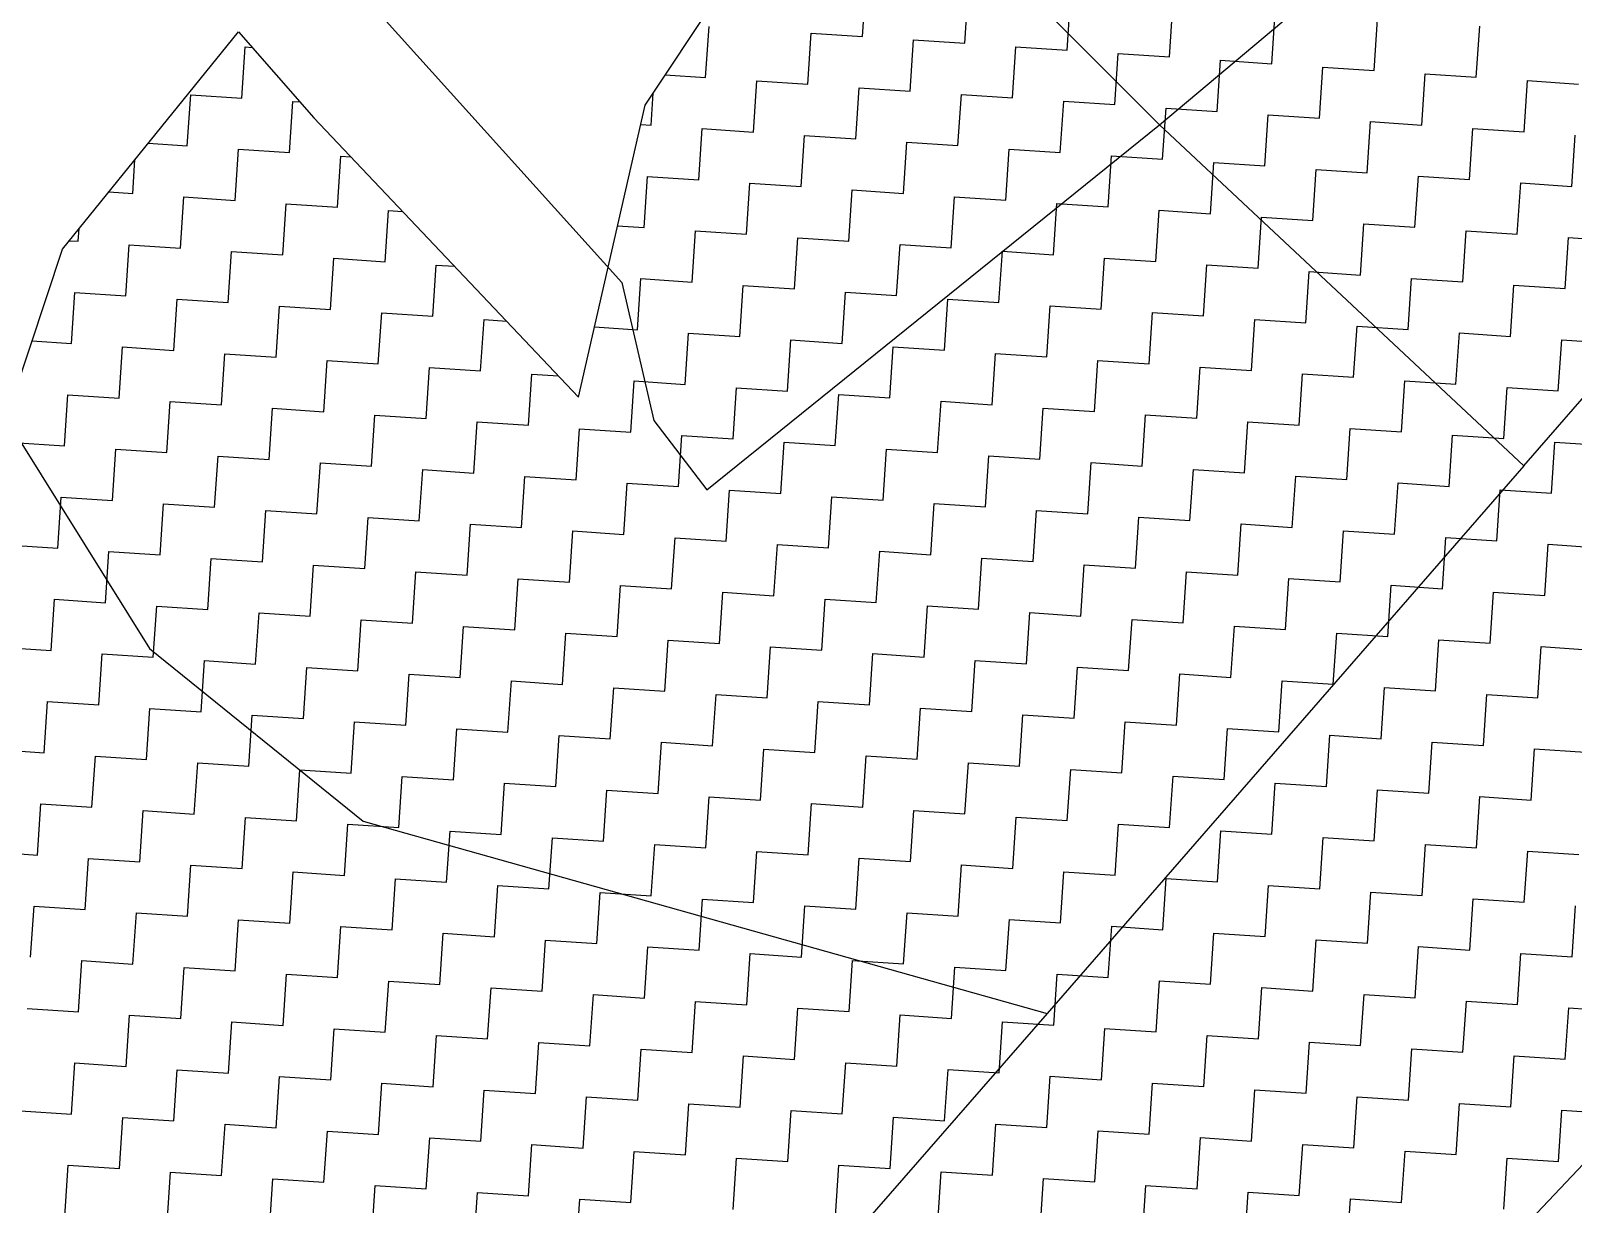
# Model space of a CAD drawing. Header units: metres. Extents: x 286068 to 287358, y 2005630 to 2007098.
# Drawn here: x 286667.2 to 286765, y 2006335.6 to 2006409.9 of the extents above; entities that cross this region are included whole.
import ezdxf

# ---------------------------------------------------------------- set-up
doc = ezdxf.new("R2010")
doc.units = ezdxf.units.M
doc.layers.add('POLY_HATCH', color=12, linetype='Continuous')
doc.layers.add('POLY_PARCEL', color=6, linetype='Continuous')

msp = doc.modelspace()

# ---------------------------------------------------------------- linework, layer by layer
at = {"layer": 'POLY_HATCH'}
for p, q in [((286706.166, 2006405.223), (286715.657, 2006419.532)), ((286669.235, 2006396.098), (286680.398, 2006409.869)), ((286680.398, 2006409.869), (286685.162, 2006404.431)), ((286701.948, 2006386.723), (286706.166, 2006405.223)), ((286685.162, 2006404.431), (286701.948, 2006386.723)), ((286661.759, 2006373.547), (286669.235, 2006396.098))]:
    msp.add_line(p, q, dxfattribs=at)
at = {"layer": 'POLY_HATCH', "linetype": 'Continuous'}
for p, q in [((286719.939, 2006409.578), (286720.154, 2006412.819)), ((286726.423, 2006409.147), (286726.638, 2006412.389)), ((286732.906, 2006408.717), (286733.122, 2006411.959)), ((286739.39, 2006408.286), (286739.605, 2006411.528)), ((286745.874, 2006407.856), (286746.089, 2006411.098)), ((286709.998, 2006406.981), (286710.214, 2006410.223)), ((286752.357, 2006407.425), (286752.573, 2006410.667)), ((286758.841, 2006406.995), (286759.056, 2006410.237)), ((286680.607, 2006405.676), (286680.822, 2006408.918)), ((286680.822, 2006408.918), (286681.257, 2006408.889)), ((286716.482, 2006406.551), (286716.697, 2006409.793)), ((286716.697, 2006409.793), (286719.939, 2006409.578)), ((286722.966, 2006406.12), (286723.181, 2006409.362)), ((286723.181, 2006409.362), (286726.423, 2006409.147)), ((286729.449, 2006405.69), (286729.665, 2006408.932)), ((286729.665, 2006408.932), (286732.906, 2006408.717)), ((286735.933, 2006405.26), (286736.148, 2006408.501)), ((286736.148, 2006408.501), (286739.39, 2006408.286)), ((286742.417, 2006404.829), (286742.632, 2006408.071)), ((286742.632, 2006408.071), (286745.874, 2006407.856)), ((286707.444, 2006407.151), (286709.998, 2006406.981)), ((286748.9, 2006404.399), (286749.116, 2006407.641)), ((286749.116, 2006407.641), (286752.357, 2006407.425)), ((286755.384, 2006403.968), (286755.599, 2006407.21)), ((286755.599, 2006407.21), (286758.841, 2006406.995)), ((286706.541, 2006403.955), (286706.677, 2006405.993)), ((286713.025, 2006403.524), (286713.24, 2006406.766)), ((286713.24, 2006406.766), (286716.482, 2006406.551)), ((286719.509, 2006403.094), (286719.724, 2006406.336)), ((286719.724, 2006406.336), (286722.966, 2006406.12)), ((286761.868, 2006403.538), (286762.083, 2006406.78)), ((286762.083, 2006406.78), (286765.325, 2006406.565)), ((286677.15, 2006402.65), (286677.365, 2006405.892)), ((286677.365, 2006405.892), (286680.607, 2006405.676)), ((286683.633, 2006402.219), (286683.849, 2006405.461)), ((286683.849, 2006405.461), (286684.285, 2006405.432)), ((286725.992, 2006402.663), (286726.208, 2006405.905)), ((286726.208, 2006405.905), (286729.449, 2006405.69)), ((286732.476, 2006402.233), (286732.691, 2006405.475)), ((286732.691, 2006405.475), (286735.933, 2006405.26)), ((286738.96, 2006401.803), (286739.175, 2006405.044)), ((286739.175, 2006405.044), (286742.417, 2006404.829)), ((286745.443, 2006401.372), (286745.659, 2006404.614)), ((286745.659, 2006404.614), (286748.9, 2006404.399)), ((286751.927, 2006400.942), (286752.142, 2006404.184)), ((286752.142, 2006404.184), (286755.384, 2006403.968)), ((286705.887, 2006403.998), (286706.541, 2006403.955)), ((286709.568, 2006400.498), (286709.783, 2006403.739)), ((286709.783, 2006403.739), (286713.025, 2006403.524)), ((286716.052, 2006400.067), (286716.267, 2006403.309)), ((286716.267, 2006403.309), (286719.509, 2006403.094)), ((286758.411, 2006400.511), (286758.626, 2006403.753)), ((286758.626, 2006403.753), (286761.868, 2006403.538)), ((286764.894, 2006400.081), (286765.11, 2006403.323)), ((286674.679, 2006402.814), (286677.15, 2006402.65)), ((286680.176, 2006399.193), (286680.391, 2006402.434)), ((286680.391, 2006402.434), (286683.633, 2006402.219)), ((286722.535, 2006399.637), (286722.751, 2006402.879)), ((286722.751, 2006402.879), (286725.992, 2006402.663)), ((286729.019, 2006399.206), (286729.234, 2006402.448)), ((286729.234, 2006402.448), (286732.476, 2006402.233)), ((286673.693, 2006399.623), (286673.835, 2006401.773)), ((286686.66, 2006398.762), (286686.875, 2006402.004)), ((286686.875, 2006402.004), (286687.502, 2006401.962)), ((286735.503, 2006398.776), (286735.718, 2006402.018)), ((286735.718, 2006402.018), (286738.96, 2006401.803)), ((286741.986, 2006398.346), (286742.201, 2006401.587)), ((286742.201, 2006401.587), (286745.443, 2006401.372)), ((286748.47, 2006397.915), (286748.685, 2006401.157)), ((286748.685, 2006401.157), (286751.927, 2006400.942)), ((286706.111, 2006397.471), (286706.326, 2006400.713)), ((286706.326, 2006400.713), (286709.568, 2006400.498)), ((286712.595, 2006397.041), (286712.81, 2006400.282)), ((286712.81, 2006400.282), (286716.052, 2006400.067)), ((286754.954, 2006397.485), (286755.169, 2006400.727)), ((286755.169, 2006400.727), (286758.411, 2006400.511)), ((286761.437, 2006397.054), (286761.652, 2006400.296)), ((286761.652, 2006400.296), (286764.894, 2006400.081)), ((286672.174, 2006399.724), (286673.693, 2006399.623)), ((286676.719, 2006396.166), (286676.934, 2006399.408)), ((286676.934, 2006399.408), (286680.176, 2006399.193)), ((286719.078, 2006396.61), (286719.293, 2006399.852)), ((286719.293, 2006399.852), (286722.535, 2006399.637)), ((286725.562, 2006396.18), (286725.777, 2006399.422)), ((286725.777, 2006399.422), (286729.019, 2006399.206)), ((286683.203, 2006395.736), (286683.418, 2006398.977)), ((286683.418, 2006398.977), (286686.66, 2006398.762)), ((286689.687, 2006395.305), (286689.902, 2006398.547)), ((286689.902, 2006398.547), (286690.796, 2006398.488)), ((286732.046, 2006395.749), (286732.261, 2006398.991)), ((286732.261, 2006398.991), (286735.503, 2006398.776)), ((286738.529, 2006395.319), (286738.744, 2006398.561)), ((286738.744, 2006398.561), (286741.986, 2006398.346)), ((286670.236, 2006396.596), (286670.289, 2006397.399)), ((286704.424, 2006397.583), (286706.111, 2006397.471)), ((286709.138, 2006394.014), (286709.353, 2006397.256)), ((286709.353, 2006397.256), (286712.595, 2006397.041)), ((286745.013, 2006394.889), (286745.228, 2006398.13)), ((286745.228, 2006398.13), (286748.47, 2006397.915)), ((286751.497, 2006394.458), (286751.712, 2006397.7)), ((286751.712, 2006397.7), (286754.954, 2006397.485)), ((286757.98, 2006394.028), (286758.195, 2006397.27)), ((286758.195, 2006397.27), (286761.437, 2006397.054)), ((286669.669, 2006396.634), (286670.236, 2006396.596)), ((286673.262, 2006393.139), (286673.477, 2006396.381)), ((286673.477, 2006396.381), (286676.719, 2006396.166)), ((286715.621, 2006393.584), (286715.836, 2006396.825)), ((286715.836, 2006396.825), (286719.078, 2006396.61)), ((286722.105, 2006393.153), (286722.32, 2006396.395)), ((286722.32, 2006396.395), (286725.562, 2006396.18)), ((286764.464, 2006393.597), (286764.679, 2006396.839)), ((286764.679, 2006396.839), (286767.921, 2006396.624)), ((286679.746, 2006392.709), (286679.961, 2006395.951)), ((286679.961, 2006395.951), (286683.203, 2006395.736)), ((286686.23, 2006392.279), (286686.445, 2006395.52)), ((286686.445, 2006395.52), (286689.687, 2006395.305)), ((286728.589, 2006392.723), (286728.804, 2006395.965)), ((286728.804, 2006395.965), (286732.046, 2006395.749)), ((286735.072, 2006392.292), (286735.287, 2006395.534)), ((286735.287, 2006395.534), (286738.529, 2006395.319)), ((286692.713, 2006391.848), (286692.928, 2006395.09)), ((286692.928, 2006395.09), (286694.09, 2006395.013)), ((286705.681, 2006390.987), (286705.896, 2006394.229)), ((286705.896, 2006394.229), (286709.138, 2006394.014)), ((286741.556, 2006391.862), (286741.771, 2006395.104)), ((286741.771, 2006395.104), (286745.013, 2006394.889)), ((286748.04, 2006391.431), (286748.255, 2006394.673)), ((286748.255, 2006394.673), (286751.497, 2006394.458)), ((286754.523, 2006391.001), (286754.738, 2006394.243)), ((286754.738, 2006394.243), (286757.98, 2006394.028)), ((286669.805, 2006390.113), (286670.02, 2006393.355)), ((286670.02, 2006393.355), (286673.262, 2006393.139)), ((286712.164, 2006390.557), (286712.379, 2006393.799)), ((286712.379, 2006393.799), (286715.621, 2006393.584)), ((286718.648, 2006390.127), (286718.863, 2006393.368)), ((286718.863, 2006393.368), (286722.105, 2006393.153)), ((286761.007, 2006390.571), (286761.222, 2006393.813)), ((286761.222, 2006393.813), (286764.464, 2006393.597)), ((286676.289, 2006389.682), (286676.504, 2006392.924)), ((286676.504, 2006392.924), (286679.746, 2006392.709)), ((286682.773, 2006389.252), (286682.988, 2006392.494)), ((286682.988, 2006392.494), (286686.23, 2006392.279)), ((286725.132, 2006389.696), (286725.347, 2006392.938)), ((286725.347, 2006392.938), (286728.589, 2006392.723)), ((286731.615, 2006389.266), (286731.83, 2006392.508)), ((286731.83, 2006392.508), (286735.072, 2006392.292)), ((286689.256, 2006388.822), (286689.471, 2006392.063)), ((286689.471, 2006392.063), (286692.713, 2006391.848)), ((286695.74, 2006388.391), (286695.955, 2006391.633)), ((286695.955, 2006391.633), (286697.384, 2006391.538)), ((286738.099, 2006388.835), (286738.314, 2006392.077)), ((286738.314, 2006392.077), (286741.556, 2006391.862)), ((286744.583, 2006388.405), (286744.798, 2006391.647)), ((286744.798, 2006391.647), (286748.04, 2006391.431)), ((286702.962, 2006391.168), (286705.681, 2006390.987)), ((286708.707, 2006387.53), (286708.922, 2006390.772)), ((286708.922, 2006390.772), (286712.164, 2006390.557)), ((286715.191, 2006387.1), (286715.406, 2006390.342)), ((286715.406, 2006390.342), (286718.648, 2006390.127)), ((286751.066, 2006387.974), (286751.281, 2006391.216)), ((286751.281, 2006391.216), (286754.523, 2006391.001)), ((286757.55, 2006387.544), (286757.765, 2006390.786)), ((286757.765, 2006390.786), (286761.007, 2006390.571)), ((286764.033, 2006387.114), (286764.249, 2006390.355)), ((286764.249, 2006390.355), (286767.491, 2006390.14)), ((286667.305, 2006390.279), (286669.805, 2006390.113)), ((286672.832, 2006386.656), (286673.047, 2006389.898)), ((286673.047, 2006389.898), (286676.289, 2006389.682)), ((286679.315, 2006386.225), (286679.531, 2006389.467)), ((286679.531, 2006389.467), (286682.773, 2006389.252)), ((286721.674, 2006386.669), (286721.89, 2006389.911)), ((286721.89, 2006389.911), (286725.132, 2006389.696)), ((286728.158, 2006386.239), (286728.373, 2006389.481)), ((286728.373, 2006389.481), (286731.615, 2006389.266)), ((286685.799, 2006385.795), (286686.014, 2006389.037)), ((286686.014, 2006389.037), (286689.256, 2006388.822)), ((286692.283, 2006385.364), (286692.498, 2006388.606)), ((286692.498, 2006388.606), (286695.74, 2006388.391)), ((286734.642, 2006385.809), (286734.857, 2006389.05)), ((286734.857, 2006389.05), (286738.099, 2006388.835)), ((286741.125, 2006385.378), (286741.341, 2006388.62)), ((286741.341, 2006388.62), (286744.583, 2006388.405)), ((286698.766, 2006384.934), (286698.982, 2006388.176)), ((286698.982, 2006388.176), (286700.678, 2006388.063)), ((286705.25, 2006384.504), (286705.465, 2006387.746)), ((286705.465, 2006387.746), (286708.707, 2006387.53)), ((286747.609, 2006384.948), (286747.824, 2006388.19)), ((286747.824, 2006388.19), (286751.066, 2006387.974)), ((286754.093, 2006384.517), (286754.308, 2006387.759)), ((286754.308, 2006387.759), (286757.55, 2006387.544)), ((286669.375, 2006383.629), (286669.59, 2006386.871)), ((286669.59, 2006386.871), (286672.832, 2006386.656)), ((286675.858, 2006383.199), (286676.074, 2006386.441)), ((286676.074, 2006386.441), (286679.315, 2006386.225)), ((286711.734, 2006384.073), (286711.949, 2006387.315)), ((286711.949, 2006387.315), (286715.191, 2006387.1)), ((286718.217, 2006383.643), (286718.433, 2006386.885)), ((286718.433, 2006386.885), (286721.674, 2006386.669)), ((286724.701, 2006383.212), (286724.916, 2006386.454)), ((286724.916, 2006386.454), (286728.158, 2006386.239)), ((286760.576, 2006384.087), (286760.792, 2006387.329)), ((286760.792, 2006387.329), (286764.033, 2006387.114)), ((286682.342, 2006382.768), (286682.557, 2006386.01)), ((286682.557, 2006386.01), (286685.799, 2006385.795)), ((286688.826, 2006382.338), (286689.041, 2006385.58)), ((286689.041, 2006385.58), (286692.283, 2006385.364)), ((286731.185, 2006382.782), (286731.4, 2006386.024)), ((286731.4, 2006386.024), (286734.642, 2006385.809)), ((286737.668, 2006382.352), (286737.884, 2006385.593)), ((286737.884, 2006385.593), (286741.125, 2006385.378)), ((286695.309, 2006381.907), (286695.525, 2006385.149)), ((286695.525, 2006385.149), (286698.766, 2006384.934)), ((286701.793, 2006381.477), (286702.008, 2006384.719)), ((286702.008, 2006384.719), (286705.25, 2006384.504)), ((286744.152, 2006381.921), (286744.367, 2006385.163)), ((286744.367, 2006385.163), (286747.609, 2006384.948)), ((286750.636, 2006381.491), (286750.851, 2006384.733)), ((286750.851, 2006384.733), (286754.093, 2006384.517)), ((286666.133, 2006383.844), (286669.375, 2006383.629)), ((286708.277, 2006381.047), (286708.492, 2006384.288)), ((286708.492, 2006384.288), (286711.734, 2006384.073)), ((286714.76, 2006380.616), (286714.976, 2006383.858)), ((286714.976, 2006383.858), (286718.217, 2006383.643)), ((286757.119, 2006381.06), (286757.335, 2006384.302)), ((286757.335, 2006384.302), (286760.576, 2006384.087)), ((286763.603, 2006380.63), (286763.818, 2006383.872)), ((286763.818, 2006383.872), (286767.06, 2006383.657)), ((286672.401, 2006380.172), (286672.617, 2006383.414)), ((286672.617, 2006383.414), (286675.858, 2006383.199)), ((286678.885, 2006379.742), (286679.1, 2006382.983)), ((286679.1, 2006382.983), (286682.342, 2006382.768)), ((286685.369, 2006379.311), (286685.584, 2006382.553)), ((286685.584, 2006382.553), (286688.826, 2006382.338)), ((286721.244, 2006380.186), (286721.459, 2006383.428)), ((286721.459, 2006383.428), (286724.701, 2006383.212)), ((286727.728, 2006379.755), (286727.943, 2006382.997)), ((286727.943, 2006382.997), (286731.185, 2006382.782)), ((286734.211, 2006379.325), (286734.427, 2006382.567)), ((286734.427, 2006382.567), (286737.668, 2006382.352)), ((286691.852, 2006378.881), (286692.068, 2006382.123)), ((286692.068, 2006382.123), (286695.309, 2006381.907)), ((286698.336, 2006378.45), (286698.551, 2006381.692)), ((286698.551, 2006381.692), (286701.793, 2006381.477)), ((286740.695, 2006378.895), (286740.91, 2006382.136)), ((286740.91, 2006382.136), (286744.152, 2006381.921)), ((286747.179, 2006378.464), (286747.394, 2006381.706)), ((286747.394, 2006381.706), (286750.636, 2006381.491)), ((286704.82, 2006378.02), (286705.035, 2006381.262)), ((286705.035, 2006381.262), (286708.277, 2006381.047)), ((286711.303, 2006377.59), (286711.519, 2006380.831)), ((286711.519, 2006380.831), (286714.76, 2006380.616)), ((286753.662, 2006378.034), (286753.878, 2006381.276)), ((286753.878, 2006381.276), (286757.119, 2006381.06)), ((286760.146, 2006377.603), (286760.361, 2006380.845)), ((286760.361, 2006380.845), (286763.603, 2006380.63)), ((286668.944, 2006377.145), (286669.16, 2006380.387)), ((286669.16, 2006380.387), (286672.401, 2006380.172)), ((286675.428, 2006376.715), (286675.643, 2006379.957)), ((286675.643, 2006379.957), (286678.885, 2006379.742)), ((286717.787, 2006377.159), (286718.002, 2006380.401)), ((286718.002, 2006380.401), (286721.244, 2006380.186)), ((286724.271, 2006376.729), (286724.486, 2006379.971)), ((286724.486, 2006379.971), (286727.728, 2006379.755)), ((286681.912, 2006376.285), (286682.127, 2006379.526)), ((286682.127, 2006379.526), (286685.369, 2006379.311)), ((286688.395, 2006375.854), (286688.611, 2006379.096)), ((286688.611, 2006379.096), (286691.852, 2006378.881)), ((286694.879, 2006375.424), (286695.094, 2006378.666)), ((286695.094, 2006378.666), (286698.336, 2006378.45)), ((286730.754, 2006376.298), (286730.97, 2006379.54)), ((286730.97, 2006379.54), (286734.211, 2006379.325)), ((286737.238, 2006375.868), (286737.453, 2006379.11)), ((286737.453, 2006379.11), (286740.695, 2006378.895)), ((286743.722, 2006375.438), (286743.937, 2006378.679)), ((286743.937, 2006378.679), (286747.179, 2006378.464)), ((286701.363, 2006374.993), (286701.578, 2006378.235)), ((286701.578, 2006378.235), (286704.82, 2006378.02)), ((286707.846, 2006374.563), (286708.062, 2006377.805)), ((286708.062, 2006377.805), (286711.303, 2006377.59)), ((286750.205, 2006375.007), (286750.421, 2006378.249)), ((286750.421, 2006378.249), (286753.662, 2006378.034)), ((286756.689, 2006374.577), (286756.904, 2006377.819)), ((286756.904, 2006377.819), (286760.146, 2006377.603)), ((286665.703, 2006377.361), (286668.944, 2006377.145)), ((286671.971, 2006373.688), (286672.186, 2006376.93)), ((286672.186, 2006376.93), (286675.428, 2006376.715)), ((286714.33, 2006374.133), (286714.545, 2006377.374)), ((286714.545, 2006377.374), (286717.787, 2006377.159)), ((286720.814, 2006373.702), (286721.029, 2006376.944)), ((286721.029, 2006376.944), (286724.271, 2006376.729)), ((286763.173, 2006374.146), (286763.388, 2006377.388)), ((286763.388, 2006377.388), (286766.63, 2006377.173)), ((286678.455, 2006373.258), (286678.67, 2006376.5)), ((286678.67, 2006376.5), (286681.912, 2006376.285)), ((286684.938, 2006372.828), (286685.154, 2006376.069)), ((286685.154, 2006376.069), (286688.395, 2006375.854)), ((286727.297, 2006373.272), (286727.513, 2006376.514)), ((286727.513, 2006376.514), (286730.754, 2006376.298)), ((286733.781, 2006372.841), (286733.996, 2006376.083)), ((286733.996, 2006376.083), (286737.238, 2006375.868)), ((286691.422, 2006372.397), (286691.637, 2006375.639)), ((286691.637, 2006375.639), (286694.879, 2006375.424)), ((286697.906, 2006371.967), (286698.121, 2006375.209)), ((286698.121, 2006375.209), (286701.363, 2006374.993)), ((286704.389, 2006371.536), (286704.604, 2006374.778)), ((286704.604, 2006374.778), (286707.846, 2006374.563)), ((286740.265, 2006372.411), (286740.48, 2006375.653)), ((286740.48, 2006375.653), (286743.722, 2006375.438)), ((286746.748, 2006371.981), (286746.964, 2006375.222)), ((286746.964, 2006375.222), (286750.205, 2006375.007)), ((286753.232, 2006371.55), (286753.447, 2006374.792)), ((286753.447, 2006374.792), (286756.689, 2006374.577)), ((286668.514, 2006370.662), (286668.729, 2006373.904)), ((286668.729, 2006373.904), (286671.971, 2006373.688)), ((286710.873, 2006371.106), (286711.088, 2006374.348)), ((286711.088, 2006374.348), (286714.33, 2006374.133)), ((286717.357, 2006370.676), (286717.572, 2006373.917)), ((286717.572, 2006373.917), (286720.814, 2006373.702)), ((286759.716, 2006371.12), (286759.931, 2006374.362)), ((286759.931, 2006374.362), (286763.173, 2006374.146)), ((286674.998, 2006370.231), (286675.213, 2006373.473)), ((286675.213, 2006373.473), (286678.455, 2006373.258)), ((286681.481, 2006369.801), (286681.696, 2006373.043)), ((286681.696, 2006373.043), (286684.938, 2006372.828)), ((286723.84, 2006370.245), (286724.055, 2006373.487)), ((286724.055, 2006373.487), (286727.297, 2006373.272)), ((286730.324, 2006369.815), (286730.539, 2006373.057)), ((286730.539, 2006373.057), (286733.781, 2006372.841)), ((286687.965, 2006369.371), (286688.18, 2006372.612)), ((286688.18, 2006372.612), (286691.422, 2006372.397)), ((286694.449, 2006368.94), (286694.664, 2006372.182)), ((286694.664, 2006372.182), (286697.906, 2006371.967)), ((286700.932, 2006368.51), (286701.147, 2006371.752)), ((286701.147, 2006371.752), (286704.389, 2006371.536)), ((286736.808, 2006369.384), (286737.023, 2006372.626)), ((286737.023, 2006372.626), (286740.265, 2006372.411)), ((286743.291, 2006368.954), (286743.506, 2006372.196)), ((286743.506, 2006372.196), (286746.748, 2006371.981)), ((286749.775, 2006368.523), (286749.99, 2006371.765)), ((286749.99, 2006371.765), (286753.232, 2006371.55)), ((286665.272, 2006370.877), (286668.514, 2006370.662)), ((286707.416, 2006368.079), (286707.631, 2006371.321)), ((286707.631, 2006371.321), (286710.873, 2006371.106)), ((286713.9, 2006367.649), (286714.115, 2006370.891)), ((286714.115, 2006370.891), (286717.357, 2006370.676)), ((286756.259, 2006368.093), (286756.474, 2006371.335)), ((286756.474, 2006371.335), (286759.716, 2006371.12)), ((286762.742, 2006367.663), (286762.957, 2006370.904)), ((286762.957, 2006370.904), (286766.199, 2006370.689)), ((286671.541, 2006367.205), (286671.756, 2006370.447)), ((286671.756, 2006370.447), (286674.998, 2006370.231)), ((286678.024, 2006366.774), (286678.239, 2006370.016)), ((286678.239, 2006370.016), (286681.481, 2006369.801)), ((286720.383, 2006367.218), (286720.598, 2006370.46)), ((286720.598, 2006370.46), (286723.84, 2006370.245)), ((286726.867, 2006366.788), (286727.082, 2006370.03)), ((286727.082, 2006370.03), (286730.324, 2006369.815)), ((286684.508, 2006366.344), (286684.723, 2006369.586)), ((286684.723, 2006369.586), (286687.965, 2006369.371)), ((286690.992, 2006365.914), (286691.207, 2006369.155)), ((286691.207, 2006369.155), (286694.449, 2006368.94)), ((286733.351, 2006366.358), (286733.566, 2006369.599)), ((286733.566, 2006369.599), (286736.808, 2006369.384)), ((286739.834, 2006365.927), (286740.049, 2006369.169)), ((286740.049, 2006369.169), (286743.291, 2006368.954)), ((286697.475, 2006365.483), (286697.69, 2006368.725)), ((286697.69, 2006368.725), (286700.932, 2006368.51)), ((286703.959, 2006365.053), (286704.174, 2006368.295)), ((286704.174, 2006368.295), (286707.416, 2006368.079)), ((286710.443, 2006364.622), (286710.658, 2006367.864)), ((286710.658, 2006367.864), (286713.9, 2006367.649)), ((286746.318, 2006365.497), (286746.533, 2006368.739)), ((286746.533, 2006368.739), (286749.775, 2006368.523)), ((286752.802, 2006365.066), (286753.017, 2006368.308)), ((286753.017, 2006368.308), (286756.259, 2006368.093)), ((286759.285, 2006364.636), (286759.5, 2006367.878)), ((286759.5, 2006367.878), (286762.742, 2006367.663)), ((286668.084, 2006364.178), (286668.299, 2006367.42)), ((286668.299, 2006367.42), (286671.541, 2006367.205)), ((286674.567, 2006363.748), (286674.782, 2006366.99)), ((286674.782, 2006366.99), (286678.024, 2006366.774)), ((286716.926, 2006364.192), (286717.141, 2006367.434)), ((286717.141, 2006367.434), (286720.383, 2006367.218)), ((286723.41, 2006363.761), (286723.625, 2006367.003)), ((286723.625, 2006367.003), (286726.867, 2006366.788)), ((286681.051, 2006363.317), (286681.266, 2006366.559)), ((286681.266, 2006366.559), (286684.508, 2006366.344)), ((286687.535, 2006362.887), (286687.75, 2006366.129)), ((286687.75, 2006366.129), (286690.992, 2006365.914)), ((286729.894, 2006363.331), (286730.109, 2006366.573)), ((286730.109, 2006366.573), (286733.351, 2006366.358)), ((286736.377, 2006362.901), (286736.592, 2006366.142)), ((286736.592, 2006366.142), (286739.834, 2006365.927)), ((286694.018, 2006362.456), (286694.233, 2006365.698)), ((286694.233, 2006365.698), (286697.475, 2006365.483)), ((286700.502, 2006362.026), (286700.717, 2006365.268)), ((286700.717, 2006365.268), (286703.959, 2006365.053)), ((286742.861, 2006362.47), (286743.076, 2006365.712)), ((286743.076, 2006365.712), (286746.318, 2006365.497)), ((286749.345, 2006362.04), (286749.56, 2006365.282)), ((286749.56, 2006365.282), (286752.802, 2006365.066)), ((286664.842, 2006364.393), (286668.084, 2006364.178)), ((286671.11, 2006360.721), (286671.325, 2006363.963)), ((286671.325, 2006363.963), (286674.567, 2006363.748)), ((286706.986, 2006361.596), (286707.201, 2006364.837)), ((286707.201, 2006364.837), (286710.443, 2006364.622)), ((286713.469, 2006361.165), (286713.684, 2006364.407)), ((286713.684, 2006364.407), (286716.926, 2006364.192)), ((286719.953, 2006360.735), (286720.168, 2006363.977)), ((286720.168, 2006363.977), (286723.41, 2006363.761)), ((286755.828, 2006361.609), (286756.043, 2006364.851)), ((286756.043, 2006364.851), (286759.285, 2006364.636)), ((286762.312, 2006361.179), (286762.527, 2006364.421)), ((286762.527, 2006364.421), (286765.769, 2006364.206)), ((286677.594, 2006360.291), (286677.809, 2006363.532)), ((286677.809, 2006363.532), (286681.051, 2006363.317)), ((286684.077, 2006359.86), (286684.293, 2006363.102)), ((286684.293, 2006363.102), (286687.535, 2006362.887)), ((286726.436, 2006360.304), (286726.652, 2006363.546)), ((286726.652, 2006363.546), (286729.894, 2006363.331)), ((286732.92, 2006359.874), (286733.135, 2006363.116)), ((286733.135, 2006363.116), (286736.377, 2006362.901)), ((286690.561, 2006359.43), (286690.776, 2006362.672)), ((286690.776, 2006362.672), (286694.018, 2006362.456)), ((286697.045, 2006358.999), (286697.26, 2006362.241)), ((286697.26, 2006362.241), (286700.502, 2006362.026)), ((286739.404, 2006359.444), (286739.619, 2006362.685)), ((286739.619, 2006362.685), (286742.861, 2006362.47)), ((286745.887, 2006359.013), (286746.103, 2006362.255)), ((286746.103, 2006362.255), (286749.345, 2006362.04)), ((286703.528, 2006358.569), (286703.744, 2006361.811)), ((286703.744, 2006361.811), (286706.986, 2006361.596)), ((286710.012, 2006358.139), (286710.227, 2006361.38)), ((286710.227, 2006361.38), (286713.469, 2006361.165)), ((286752.371, 2006358.583), (286752.586, 2006361.825)), ((286752.586, 2006361.825), (286755.828, 2006361.609)), ((286758.855, 2006358.152), (286759.07, 2006361.394)), ((286759.07, 2006361.394), (286762.312, 2006361.179)), ((286667.653, 2006357.694), (286667.868, 2006360.936)), ((286667.868, 2006360.936), (286671.11, 2006360.721)), ((286674.137, 2006357.264), (286674.352, 2006360.506)), ((286674.352, 2006360.506), (286677.594, 2006360.291)), ((286680.62, 2006356.834), (286680.836, 2006360.075)), ((286680.836, 2006360.075), (286684.077, 2006359.86)), ((286716.496, 2006357.708), (286716.711, 2006360.95)), ((286716.711, 2006360.95), (286719.953, 2006360.735)), ((286722.979, 2006357.278), (286723.195, 2006360.52)), ((286723.195, 2006360.52), (286726.436, 2006360.304)), ((286729.463, 2006356.847), (286729.678, 2006360.089)), ((286729.678, 2006360.089), (286732.92, 2006359.874)), ((286687.104, 2006356.403), (286687.319, 2006359.645)), ((286687.319, 2006359.645), (286690.561, 2006359.43)), ((286693.588, 2006355.973), (286693.803, 2006359.215)), ((286693.803, 2006359.215), (286697.045, 2006358.999)), ((286735.947, 2006356.417), (286736.162, 2006359.659)), ((286736.162, 2006359.659), (286739.404, 2006359.444)), ((286742.43, 2006355.987), (286742.646, 2006359.228)), ((286742.646, 2006359.228), (286745.887, 2006359.013)), ((286700.071, 2006355.542), (286700.287, 2006358.784)), ((286700.287, 2006358.784), (286703.528, 2006358.569)), ((286706.555, 2006355.112), (286706.77, 2006358.354)), ((286706.77, 2006358.354), (286710.012, 2006358.139)), ((286748.914, 2006355.556), (286749.129, 2006358.798)), ((286749.129, 2006358.798), (286752.371, 2006358.583)), ((286755.398, 2006355.126), (286755.613, 2006358.368)), ((286755.613, 2006358.368), (286758.855, 2006358.152)), ((286664.411, 2006357.91), (286667.653, 2006357.694)), ((286670.68, 2006354.237), (286670.895, 2006357.479)), ((286670.895, 2006357.479), (286674.137, 2006357.264)), ((286713.039, 2006354.682), (286713.254, 2006357.923)), ((286713.254, 2006357.923), (286716.496, 2006357.708)), ((286719.522, 2006354.251), (286719.738, 2006357.493)), ((286719.738, 2006357.493), (286722.979, 2006357.278)), ((286761.881, 2006354.695), (286762.097, 2006357.937)), ((286762.097, 2006357.937), (286765.338, 2006357.722)), ((286677.163, 2006353.807), (286677.379, 2006357.049)), ((286677.379, 2006357.049), (286680.62, 2006356.834)), ((286683.647, 2006353.377), (286683.862, 2006356.618)), ((286683.862, 2006356.618), (286687.104, 2006356.403)), ((286690.131, 2006352.946), (286690.346, 2006356.188)), ((286690.346, 2006356.188), (286693.588, 2006355.973)), ((286726.006, 2006353.821), (286726.221, 2006357.063)), ((286726.221, 2006357.063), (286729.463, 2006356.847)), ((286732.49, 2006353.39), (286732.705, 2006356.632)), ((286732.705, 2006356.632), (286735.947, 2006356.417)), ((286738.973, 2006352.96), (286739.189, 2006356.202)), ((286739.189, 2006356.202), (286742.43, 2006355.987)), ((286696.614, 2006352.516), (286696.83, 2006355.758)), ((286696.83, 2006355.758), (286700.071, 2006355.542)), ((286703.098, 2006352.085), (286703.313, 2006355.327)), ((286703.313, 2006355.327), (286706.555, 2006355.112)), ((286745.457, 2006352.53), (286745.672, 2006355.771)), ((286745.672, 2006355.771), (286748.914, 2006355.556)), ((286751.941, 2006352.099), (286752.156, 2006355.341)), ((286752.156, 2006355.341), (286755.398, 2006355.126)), ((286667.223, 2006351.211), (286667.438, 2006354.453)), ((286667.438, 2006354.453), (286670.68, 2006354.237)), ((286709.582, 2006351.655), (286709.797, 2006354.897)), ((286709.797, 2006354.897), (286713.039, 2006354.682)), ((286716.065, 2006351.225), (286716.281, 2006354.466)), ((286716.281, 2006354.466), (286719.522, 2006354.251)), ((286758.424, 2006351.669), (286758.64, 2006354.911)), ((286758.64, 2006354.911), (286761.881, 2006354.695)), ((286764.908, 2006351.238), (286765.123, 2006354.48)), ((286673.706, 2006350.78), (286673.922, 2006354.022)), ((286673.922, 2006354.022), (286677.163, 2006353.807)), ((286680.19, 2006350.35), (286680.405, 2006353.592)), ((286680.405, 2006353.592), (286683.647, 2006353.377)), ((286722.549, 2006350.794), (286722.764, 2006354.036)), ((286722.764, 2006354.036), (286726.006, 2006353.821)), ((286729.033, 2006350.364), (286729.248, 2006353.606)), ((286729.248, 2006353.606), (286732.49, 2006353.39)), ((286735.516, 2006349.933), (286735.732, 2006353.175)), ((286735.732, 2006353.175), (286738.973, 2006352.96)), ((286686.674, 2006349.92), (286686.889, 2006353.161)), ((286686.889, 2006353.161), (286690.131, 2006352.946)), ((286693.157, 2006349.489), (286693.373, 2006352.731)), ((286693.373, 2006352.731), (286696.614, 2006352.516)), ((286699.641, 2006349.059), (286699.856, 2006352.301)), ((286699.856, 2006352.301), (286703.098, 2006352.085)), ((286742, 2006349.503), (286742.215, 2006352.745)), ((286742.215, 2006352.745), (286745.457, 2006352.53)), ((286748.484, 2006349.072), (286748.699, 2006352.314)), ((286748.699, 2006352.314), (286751.941, 2006352.099)), ((286706.125, 2006348.628), (286706.34, 2006351.87)), ((286706.34, 2006351.87), (286709.582, 2006351.655)), ((286712.608, 2006348.198), (286712.824, 2006351.44)), ((286712.824, 2006351.44), (286716.065, 2006351.225)), ((286754.967, 2006348.642), (286755.183, 2006351.884)), ((286755.183, 2006351.884), (286758.424, 2006351.669)), ((286761.451, 2006348.212), (286761.666, 2006351.453)), ((286761.666, 2006351.453), (286764.908, 2006351.238)), ((286670.249, 2006347.754), (286670.465, 2006350.996)), ((286670.465, 2006350.996), (286673.706, 2006350.78)), ((286676.733, 2006347.323), (286676.948, 2006350.565)), ((286676.948, 2006350.565), (286680.19, 2006350.35)), ((286719.092, 2006347.768), (286719.307, 2006351.009)), ((286719.307, 2006351.009), (286722.549, 2006350.794)), ((286725.576, 2006347.337), (286725.791, 2006350.579)), ((286725.791, 2006350.579), (286729.033, 2006350.364)), ((286683.217, 2006346.893), (286683.432, 2006350.135)), ((286683.432, 2006350.135), (286686.674, 2006349.92)), ((286689.7, 2006346.463), (286689.916, 2006349.704)), ((286689.916, 2006349.704), (286693.157, 2006349.489)), ((286696.184, 2006346.032), (286696.399, 2006349.274)), ((286696.399, 2006349.274), (286699.641, 2006349.059)), ((286732.059, 2006346.907), (286732.275, 2006350.149)), ((286732.275, 2006350.149), (286735.516, 2006349.933)), ((286738.543, 2006346.476), (286738.758, 2006349.718)), ((286738.758, 2006349.718), (286742, 2006349.503)), ((286745.027, 2006346.046), (286745.242, 2006349.288)), ((286745.242, 2006349.288), (286748.484, 2006349.072)), ((286702.668, 2006345.602), (286702.883, 2006348.844)), ((286702.883, 2006348.844), (286706.125, 2006348.628)), ((286709.151, 2006345.171), (286709.367, 2006348.413)), ((286709.367, 2006348.413), (286712.608, 2006348.198)), ((286751.51, 2006345.615), (286751.726, 2006348.857)), ((286751.726, 2006348.857), (286754.967, 2006348.642)), ((286757.994, 2006345.185), (286758.209, 2006348.427)), ((286758.209, 2006348.427), (286761.451, 2006348.212)), ((286667.008, 2006347.969), (286670.249, 2006347.754)), ((286673.276, 2006344.297), (286673.491, 2006347.539)), ((286673.491, 2006347.539), (286676.733, 2006347.323)), ((286715.635, 2006344.741), (286715.85, 2006347.983)), ((286715.85, 2006347.983), (286719.092, 2006347.768)), ((286722.119, 2006344.31), (286722.334, 2006347.552)), ((286722.334, 2006347.552), (286725.576, 2006347.337)), ((286764.478, 2006344.755), (286764.693, 2006347.996)), ((286764.693, 2006347.996), (286767.935, 2006347.781)), ((286679.76, 2006343.866), (286679.975, 2006347.108)), ((286679.975, 2006347.108), (286683.217, 2006346.893)), ((286686.243, 2006343.436), (286686.458, 2006346.678)), ((286686.458, 2006346.678), (286689.7, 2006346.463)), ((286728.602, 2006343.88), (286728.818, 2006347.122)), ((286728.818, 2006347.122), (286732.059, 2006346.907)), ((286735.086, 2006343.45), (286735.301, 2006346.691)), ((286735.301, 2006346.691), (286738.543, 2006346.476)), ((286692.727, 2006343.005), (286692.942, 2006346.247)), ((286692.942, 2006346.247), (286696.184, 2006346.032)), ((286699.211, 2006342.575), (286699.426, 2006345.817)), ((286699.426, 2006345.817), (286702.668, 2006345.602)), ((286705.694, 2006342.145), (286705.909, 2006345.386)), ((286705.909, 2006345.386), (286709.151, 2006345.171)), ((286741.57, 2006343.019), (286741.785, 2006346.261)), ((286741.785, 2006346.261), (286745.027, 2006346.046)), ((286748.053, 2006342.589), (286748.268, 2006345.831)), ((286748.268, 2006345.831), (286751.51, 2006345.615)), ((286754.537, 2006342.158), (286754.752, 2006345.4)), ((286754.752, 2006345.4), (286757.994, 2006345.185)), ((286669.819, 2006341.27), (286670.034, 2006344.512)), ((286670.034, 2006344.512), (286673.276, 2006344.297)), ((286712.178, 2006341.714), (286712.393, 2006344.956)), ((286712.393, 2006344.956), (286715.635, 2006344.741)), ((286718.662, 2006341.284), (286718.877, 2006344.526)), ((286718.877, 2006344.526), (286722.119, 2006344.31)), ((286761.021, 2006341.728), (286761.236, 2006344.97)), ((286761.236, 2006344.97), (286764.478, 2006344.755)), ((286676.303, 2006340.84), (286676.518, 2006344.082)), ((286676.518, 2006344.082), (286679.76, 2006343.866)), ((286682.786, 2006340.409), (286683.001, 2006343.651)), ((286683.001, 2006343.651), (286686.243, 2006343.436)), ((286725.145, 2006340.853), (286725.36, 2006344.095)), ((286725.36, 2006344.095), (286728.602, 2006343.88)), ((286731.629, 2006340.423), (286731.844, 2006343.665)), ((286731.844, 2006343.665), (286735.086, 2006343.45)), ((286689.27, 2006339.979), (286689.485, 2006343.221)), ((286689.485, 2006343.221), (286692.727, 2006343.005)), ((286695.754, 2006339.548), (286695.969, 2006342.79)), ((286695.969, 2006342.79), (286699.211, 2006342.575)), ((286738.113, 2006339.993), (286738.328, 2006343.234)), ((286738.328, 2006343.234), (286741.57, 2006343.019)), ((286744.596, 2006339.562), (286744.811, 2006342.804)), ((286744.811, 2006342.804), (286748.053, 2006342.589)), ((286666.577, 2006341.485), (286669.819, 2006341.27)), ((286702.237, 2006339.118), (286702.452, 2006342.36)), ((286702.452, 2006342.36), (286705.694, 2006342.145)), ((286708.721, 2006338.688), (286708.936, 2006341.929)), ((286708.936, 2006341.929), (286712.178, 2006341.714)), ((286715.205, 2006338.257), (286715.42, 2006341.499)), ((286715.42, 2006341.499), (286718.662, 2006341.284)), ((286751.08, 2006339.132), (286751.295, 2006342.374)), ((286751.295, 2006342.374), (286754.537, 2006342.158)), ((286757.564, 2006338.701), (286757.779, 2006341.943)), ((286757.779, 2006341.943), (286761.021, 2006341.728)), ((286764.047, 2006338.271), (286764.262, 2006341.513)), ((286764.262, 2006341.513), (286767.504, 2006341.298)), ((286672.846, 2006337.813), (286673.061, 2006341.055)), ((286673.061, 2006341.055), (286676.303, 2006340.84)), ((286679.329, 2006337.383), (286679.544, 2006340.624)), ((286679.544, 2006340.624), (286682.786, 2006340.409)), ((286721.688, 2006337.827), (286721.903, 2006341.069)), ((286721.903, 2006341.069), (286725.145, 2006340.853)), ((286728.172, 2006337.396), (286728.387, 2006340.638)), ((286728.387, 2006340.638), (286731.629, 2006340.423)), ((286685.813, 2006336.952), (286686.028, 2006340.194)), ((286686.028, 2006340.194), (286689.27, 2006339.979)), ((286692.297, 2006336.522), (286692.512, 2006339.764)), ((286692.512, 2006339.764), (286695.754, 2006339.548)), ((286734.656, 2006336.966), (286734.871, 2006340.208)), ((286734.871, 2006340.208), (286738.113, 2006339.993)), ((286741.139, 2006336.536), (286741.354, 2006339.777)), ((286741.354, 2006339.777), (286744.596, 2006339.562)), ((286698.78, 2006336.091), (286698.995, 2006339.333)), ((286698.995, 2006339.333), (286702.237, 2006339.118)), ((286705.264, 2006335.661), (286705.479, 2006338.903)), ((286705.479, 2006338.903), (286708.721, 2006338.688)), ((286747.623, 2006336.105), (286747.838, 2006339.347)), ((286747.838, 2006339.347), (286751.08, 2006339.132)), ((286754.107, 2006335.675), (286754.322, 2006338.917)), ((286754.322, 2006338.917), (286757.564, 2006338.701)), ((286669.389, 2006334.786), (286669.604, 2006338.028)), ((286669.604, 2006338.028), (286672.846, 2006337.813)), ((286675.872, 2006334.356), (286676.087, 2006337.598)), ((286676.087, 2006337.598), (286679.329, 2006337.383)), ((286711.748, 2006335.231), (286711.963, 2006338.472)), ((286711.963, 2006338.472), (286715.205, 2006338.257)), ((286718.231, 2006334.8), (286718.446, 2006338.042)), ((286718.446, 2006338.042), (286721.688, 2006337.827)), ((286724.715, 2006334.37), (286724.93, 2006337.612)), ((286724.93, 2006337.612), (286728.172, 2006337.396)), ((286760.59, 2006335.244), (286760.805, 2006338.486)), ((286760.805, 2006338.486), (286764.047, 2006338.271)), ((286682.356, 2006333.926), (286682.571, 2006337.167)), ((286682.571, 2006337.167), (286685.813, 2006336.952)), ((286688.84, 2006333.495), (286689.055, 2006336.737)), ((286689.055, 2006336.737), (286692.297, 2006336.522)), ((286731.199, 2006333.939), (286731.414, 2006337.181)), ((286731.414, 2006337.181), (286734.656, 2006336.966)), ((286737.682, 2006333.509), (286737.897, 2006336.751)), ((286737.897, 2006336.751), (286741.139, 2006336.536)), ((286695.323, 2006333.065), (286695.538, 2006336.307)), ((286695.538, 2006336.307), (286698.78, 2006336.091)), ((286701.807, 2006332.634), (286702.022, 2006335.876)), ((286702.022, 2006335.876), (286705.264, 2006335.661)), ((286744.166, 2006333.079), (286744.381, 2006336.32)), ((286744.381, 2006336.32), (286747.623, 2006336.105)), ((286750.65, 2006332.648), (286750.865, 2006335.89)), ((286750.865, 2006335.89), (286754.107, 2006335.675))]:
    msp.add_line(p, q, dxfattribs=at)
at = {"layer": 'POLY_PARCEL'}
for p, q in [((286679.321, 2006422.149), (286704.687, 2006393.985)), ((286738.759, 2006403.983), (286757.839, 2006420.043)), ((286725.549, 2006417.23), (286738.759, 2006403.983)), ((286761.859, 2006382.364), (286784.752, 2006408.755)), ((286710.079, 2006380.845), (286738.759, 2006403.983)), ((286738.759, 2006403.983), (286761.859, 2006382.364)), ((286704.687, 2006393.985), (286706.717, 2006385.242)), ((286662.381, 2006390.603), (286674.76, 2006370.788)), ((286706.717, 2006385.242), (286710.079, 2006380.845)), ((286761.859, 2006382.364), (286731.634, 2006347.638)), ((286674.76, 2006370.788), (286688.286, 2006359.834)), ((286688.286, 2006359.834), (286731.634, 2006347.638)), ((286776.763, 2006349.936), (286733.705, 2006304.281)), ((286731.634, 2006347.638), (286669.012, 2006275.819))]:
    msp.add_line(p, q, dxfattribs=at)

doc.saveas('drawing.dxf')
